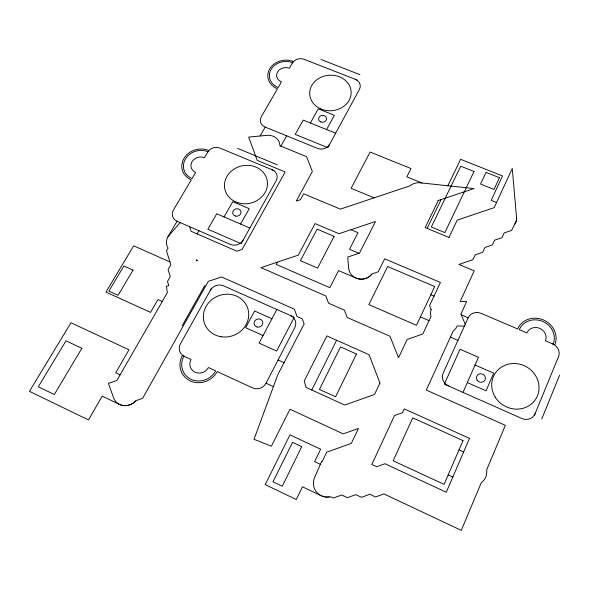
<?xml version="1.0" encoding="UTF-8"?>
<svg xmlns="http://www.w3.org/2000/svg" width="589" height="589" viewBox="0 0 589 589"><rect width="100%" height="100%" fill="white"/><g stroke="black" fill="none" stroke-linecap="round" stroke-linejoin="round"><path stroke-width="0.88" d="M516.597 218.872L516.553 219.425M516.619 218.313L516.597 217.761M516.472 219.977L516.369 220.522M516.229 221.059L516.067 221.589M515.868 222.112L515.647 222.62M541.755 418.97L559.55 375.252M534.289 415.672L558.549 356.559A10.204 9.35 26.8 0 0 552.725 343.924M462.983 392.392L478.467 357.287L460.031 349.262L444.364 384.131L521.81 418.499A10.447 9.748 32.9 0 0 535.121 413.662M448.973 237.455L457.189 220.131L494.178 207.645L512.275 168.439L516.627 218.512L516.008 221.773L511.598 230.395L504.169 232.935L502.034 237.647L494.569 240.194L492.411 244.936L484.924 247.498L482.737 252.269L475.22 254.838L473.011 259.639L458.978 264.446L474.233 270.837L460.223 301.435L466.657 301.502L460.922 314.092L465.258 324.2M553.145 344.101A18.406 16.875 24.3 0 0 542.734 321.417A18.406 16.875 24.3 0 0 519.284 329.649L526.883 332.895A10.101 9.262 24.3 0 1 539.767 328.353A10.101 9.262 24.3 0 1 545.466 340.825L554.809 344.808A20.203 18.524 24.3 0 0 543.382 319.923A20.203 18.524 24.3 0 0 517.643 328.949L481.007 313.311A9.925 9.218 17.5 0 0 468.145 317.802L443.186 373.058A10.131 9.63 21.2 0 0 448.487 385.957M427.165 228.399L441.154 199.538M447.839 185.756L460.657 159.31L502.52 175.978L491.219 200.334L496.556 202.491M311.772 390.014L336.599 340.251M183.93 356.198A18.355 17.066 -28.9 0 0 191.138 379.375A18.355 17.066 -28.9 0 0 215.67 370.864L208.477 367.536A10.072 9.365 -28.9 0 1 195.018 372.189A10.072 9.365 -28.9 0 1 191.057 359.489L182.391 355.491A20.144 18.73 -28.9 0 0 190.291 380.936A20.144 18.73 -28.9 0 0 217.231 371.585L252.578 387.908A10.079 9.571 -25.1 0 0 266.059 383.211L294.758 327.749A9.814 9.218 -14.2 0 0 290.37 315.476M515.39 223.121L515.11 223.606M276.837 309.475L259.072 343.107L276.646 351.059L294.25 317.199L223.437 285.783A9.733 8.923 -20 0 0 210.428 290.156M277.493 262.112L276.256 264.424L329.818 287.697L338.587 270.579L356.109 278.111M326.601 129.536L334.397 115.297L318.244 108.847L310.381 123.005M211.436 288.345L180.44 343.851A10.006 9.24 -27.9 0 0 184.313 356.374M240.599 224.056L249.228 208.675L232.743 201.666L224.041 216.943M280.879 146.146L286.681 135.831M182.185 325.776L204.854 285.415M260.102 135.993L265.219 127.084A8.997 7.775 -8.3 0 1 261.317 116.725L277.471 88.777A17.633 14.961 -6.5 0 1 269.674 68.928A17.633 14.961 -6.5 0 1 293.248 61.477L289.339 68.243A8.82 7.48 -6.5 0 0 277.537 71.961A8.82 7.48 -6.5 0 0 281.446 81.893L278.177 87.547A16.065 13.635 -6.5 0 1 271.073 69.458A16.065 13.635 -6.5 0 1 292.556 62.677M197.153 233.914L198.972 230.763M207.939 151.734A16.764 14.607 -14.5 0 0 185.425 159.001A16.764 14.607 -14.5 0 0 192.073 178.548L195.681 172.444A9.203 8.018 -14.5 0 1 192.021 161.717A9.203 8.018 -14.5 0 1 204.39 157.727L208.705 150.438A18.399 16.036 -14.5 0 0 183.996 158.419A18.399 16.036 -14.5 0 0 191.285 179.873L173.438 210.037A9.417 8.32 -18 0 0 177.068 221.243L167.953 236.756A12.708 11.338 -19.7 0 0 167.732 247.579L168.064 248.087L166.466 250.818L170.854 264.755L168.071 269.556L170.287 276.609L167.49 281.454L168.771 285.577L166.385 286.379L167.364 292.652L116.872 380.494L108.428 383.38L113.596 397.869A13.768 12.538 -36.4 0 0 119.184 404.245C124.772 407.154 131.995 405.284 136.03 400.623L142.626 398.341L208.278 281.373L221.493 276.948L294.39 309.166L297.025 316.484L302.275 318.811L304.138 323.95L277.787 374.744L254.014 439.306L271.382 446.212L289.994 409.23L343.24 433.872L358.406 428.446L351.324 443.384L326.601 452.256L322.087 461.747L321.616 461.518L314.578 477.554C312.376 482.45 313.304 488.561 316.926 492.529C318.664 494.436 320.917 495.879 323.413 496.549C326.704 497.999 330.436 495.592 333.345 498.036L341.723 494.981L347.414 497.676L355.778 494.62L361.484 497.322L369.84 494.267L375.554 496.969L383.903 493.913L461.283 530.358L481.316 482.619L482.17 481.964A14.224 13.606 43.5 0 0 486.794 471.193L486.669 469.86L505.355 425.346L426.333 390.065L453.184 331.084L455.621 328.721L457.174 325.989L464.419 326.056M167.961 236.741L180.124 222.568M514.801 224.078L514.469 224.534M371.814 274.15L371.431 274.607M371.041 275.063L370.606 275.49M135.713 400.954L135.242 401.44M370.164 275.902L369.693 276.293M134.741 401.897L134.233 402.339M369.207 276.661L368.699 276.999M133.688 402.743L133.136 403.141M368.177 277.331L367.632 277.625M132.562 403.502L131.98 403.84M367.08 277.905L366.505 278.141M131.376 404.15L130.765 404.437M130.14 404.687L129.506 404.915M365.924 278.369L365.327 278.56M128.866 405.107L128.218 405.276M364.724 278.737L364.112 278.869M329.266 496.91L328.802 496.961M127.563 405.409L126.907 405.519M363.494 278.987L362.868 279.061M327.867 497.057L327.432 497.057M126.252 405.585L125.597 405.63M362.242 279.127L361.617 279.142M360.983 279.149L360.358 279.112M124.934 405.637L124.286 405.622M326.497 497.064L326.063 497.02M359.732 279.053L359.106 278.958M123.638 405.556L122.991 405.482M325.135 496.932L324.708 496.851M358.487 278.855L357.884 278.7M122.365 405.357L121.739 405.217M323.825 496.674L323.376 496.542M357.28 278.538L356.691 278.332M121.128 405.033L120.524 404.834M322.485 496.269L322.08 496.1M321.071 59.518L359.886 74.626M356.978 79.957L304.108 59.305A8.783 7.429 -5.4 0 0 292.38 62.979M335.656 133.188L303.21 120.112L295.214 134.395L327.815 147.648L359.474 89.3A8.872 7.583 -2.1 0 0 355.196 79.265M422.019 183.002L406.83 176.84L410.997 168.564L370.106 152.043L351.096 188.318L374.273 197.889M265.219 127.084L317.412 148.354A9.078 7.952 -4.6 0 0 329.56 144.423M237.588 148.391L277.205 164.795M448.98 237.441L425.148 227.582L437.958 201.217L437.723 200.687L474.005 188.554L420.09 182.796A12.443 11.117 4.4 0 0 410.099 185.785L340.368 209.132L303.652 193.788L300.442 199.708L296.289 201.077L312.347 171.532L306.552 156.674L279.834 145.719L279.804 144.703A12.133 10.595 -8.9 0 0 266.92 135.337L248.668 137.09L257.246 160.399L285.15 171.981L242.197 249.412L236.837 251.194L191.138 231.3L189.629 226.706M273.988 170.545L220.036 148.119A9.152 7.966 -13 0 0 207.748 152.05M119.935 404.591L102.221 396.139L88.483 419.942L29.45 391.324L70.967 322.772L128.962 349.792L115.709 372.763L120.119 374.84M321.255 495.754L302.444 486.779L296.267 499.531L265.19 484.6L289.972 434.888L320.637 449.238L314.629 461.636L320.379 464.346M350.963 229.71L357.987 232.67L349.491 249.272L358.937 253.292M430.839 294.75L434.027 296.12M461.246 314.85L468.145 317.802M249.846 228.024L216.715 213.8L207.873 229.231L241.144 243.655L276.219 180.639A9.225 8.165 -9.7 0 0 272.17 169.787M420.413 316.897L429.028 320.622M450.438 337.122L457.947 340.383M177.068 221.243L230.336 244.391A9.483 8.54 -14.9 0 0 243.088 240.165M475.065 365.011L493.67 373.146L486.035 390.809L467.327 382.548M169.963 261.928L133.666 245.827L105.961 292.063L150.541 312.384L157.948 299.551L162.277 301.509M271.949 318.73L254.61 310.999L245.642 327.712L263.055 335.561M278.089 359.975L284.178 362.736M459.022 449.871L463.646 451.977M266.059 383.211L273.392 386.575M448.192 474.874L452.845 477.024M431.163 309.534L431.052 309.821A13.127 12.244 12.6 0 0 430.839 315.778L431.008 316.389L422.792 334L407.146 339.463L398.503 357.781L389.992 336.253L347.179 317.456L344.388 310.131L328.574 303.21L325.857 295.965L260.993 267.649L298.299 255.133L315.056 223.592L338.984 233.715L375.517 221.493L359.489 253.108L347.738 257.069L348.636 268.253A12.781 11.809 -0.9 0 0 355.115 277.655C360.659 280.6 368.235 279.098 371.961 273.959L378.226 271.823L384.669 258.829L440.425 282.47L429.543 305.669L431.163 309.534M469.507 438.371L446.285 492.249L384.934 463.734L376.688 466.724L371.836 464.463L394.483 415.547L402.515 412.675L404.29 408.884L469.507 438.371M463.028 440.616L444.077 484.372L393.172 460.782L412.749 417.829L463.028 440.616M499.443 177.709L493.994 189.422L480.55 184.026L486.05 172.371L499.443 177.709M434.697 286.548L416.46 325.305L368.861 304.616L387.643 266.53L434.697 286.548M379.942 383.019L374.508 394.49L344.698 405.048L306.103 387.422L304.226 380.958L326.895 335.936L369.053 354.681L379.942 383.019M473.998 171.495L444.864 232.603L431.317 227.001L460.708 166.186L473.998 171.495M356.478 354.011L335.575 396.802L319.444 389.447L340.545 346.906L356.478 354.011M301.715 446.683L282.249 486.249L272.957 481.802L292.527 442.368L301.715 446.683M334.11 236.344L317.589 268.083L300.427 260.677L317.11 229.143L334.11 236.344M133.055 270.108L118.109 295.288L108.884 291.091L123.896 266L133.055 270.108M81.864 348.276L54.328 394.512L38.285 386.767L66.005 340.817L81.864 348.276M197.565 260.375L196.52 260.721L196.211 259.778L197.565 260.375M477.134 380.155A4.528 4.27 24.8 0 0 484.894 380.222A4.528 4.27 24.8 0 0 480.771 373.713A4.528 4.27 24.8 0 0 477.134 380.155M495.15 397.015A24.039 22.434 28.9 0 0 536.137 398.444A24.039 22.434 28.9 0 0 514.852 363.531A24.039 22.434 28.9 0 0 495.15 397.015M235.548 216.089A4.167 3.725 -13.5 0 0 240.901 211.517A4.167 3.725 -13.5 0 0 234.083 209.809A4.167 3.725 -13.5 0 0 235.548 216.089M237.897 202.704A21.609 19.12 -11.7 0 0 267.266 180.948A21.609 19.12 -11.7 0 0 232.721 169.985A21.609 19.12 -11.7 0 0 237.897 202.704M320.725 121.945A3.998 3.468 -4.3 0 0 326.571 118.617A3.998 3.468 -4.3 0 0 320.438 115.945A3.998 3.468 -4.3 0 0 320.725 121.945M320.769 108.891A20.755 17.788 -3.6 0 0 351.132 91.913A20.755 17.788 -3.6 0 0 319.326 78.116A20.755 17.788 -3.6 0 0 320.769 108.891M257.106 327.013A4.366 4.079 -18.1 0 0 262.672 322.014A4.366 4.079 -18.1 0 0 255.508 320.121A4.366 4.079 -18.1 0 0 257.106 327.013M221.155 336.746A22.919 21.189 -21.2 0 0 247.682 308.076A22.919 21.189 -21.2 0 0 209.294 302.01A22.919 21.189 -21.2 0 0 221.155 336.746"/></g></svg>
